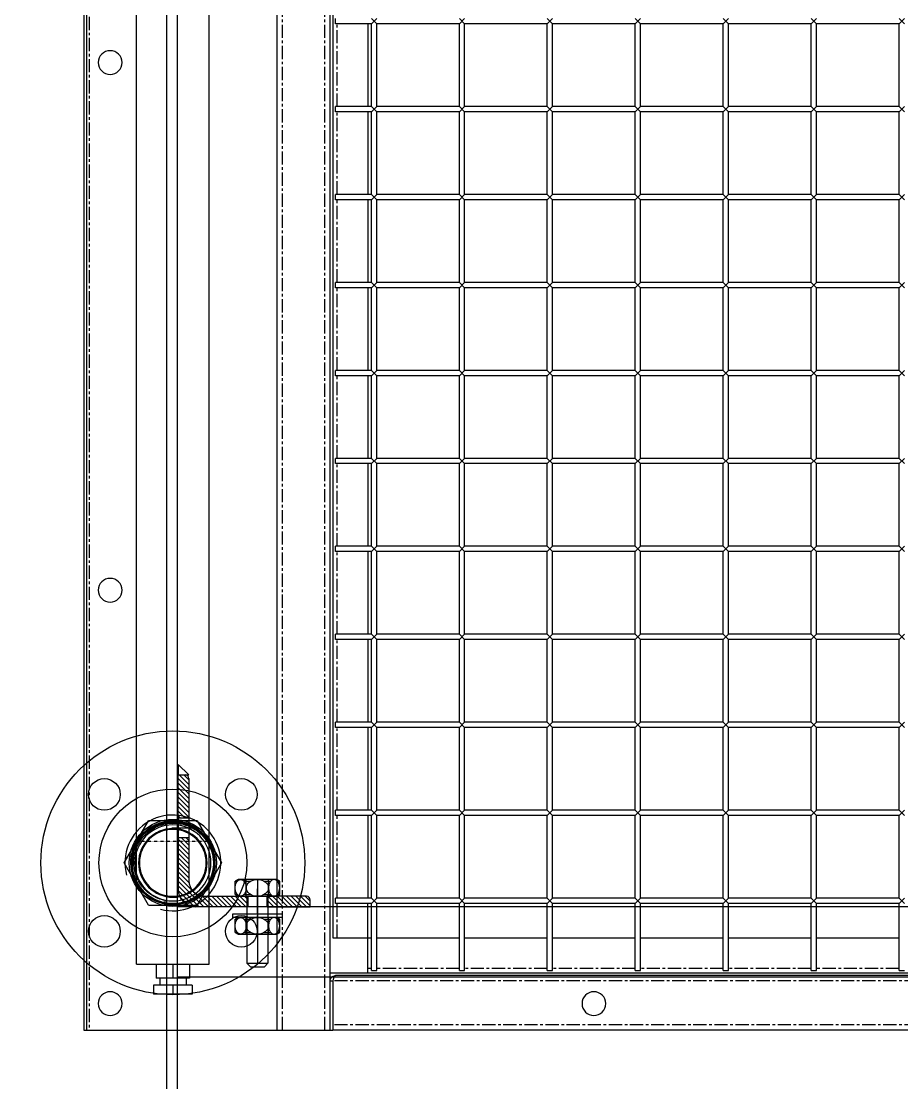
# Model space of a CAD drawing. Header units: millimetres. Extents: x -198529 to 244266, y -64 to 158464.
# Drawn here: x -170034 to -169534, y 108730 to 109334 of the extents above; entities that cross this region are included whole.
import ezdxf

# ---------------------------------------------------------------- set-up
doc = ezdxf.new("R2010")
doc.units = ezdxf.units.MM
for name, pattern in [('CENTER', [12, 7.5, -1.5, 1.5, -1.5]), ('HIDDEN', [0.2, 0.1, -0.1]), ('HIDDEN2', [4.7625, 3.175, -1.5875])]:
    doc.linetypes.add(name, pattern=pattern)
for name, color, linetype in [('0-DCC', 30, 'Continuous'), ('0-DCC-STRUC', 180, 'Continuous'), ('0-DCC-STRUC-T', 4, 'Continuous'), ('3_ALL_AXES', 7, 'Continuous'), ('ANGEL STEEL_75x75x3.0', 22, 'Continuous'), ('BOLTS', 3, 'Continuous'), ('K-CEIL-DCC-RACK', 10, 'Continuous')]:
    doc.layers.add(name, color=color, linetype=linetype)
pattern_1 = [(45, (70645.0448, 93964.8255), (-1.325825215, 1.325825215), [])]

# ---------------------------------------------------------------- blocks, each defined once
blk = doc.blocks.new('789456123456')
at = {"color": 2, "linetype": 'Continuous'}
blk.add_arc((1013.81, 184.85), 27.23, 255, 195, dxfattribs=at)
at = {"layer": '3_ALL_AXES', "color": 7, "linetype": 'Continuous'}
for centre, radius in [((1013.81, 184.85), 75), ((974.92, 223.74), 9), ((1052.7, 223.74), 9), ((1013.81, 184.85), 42), ((1013.81, 184.85), 24.75), ((974.92, 145.96), 9), ((1052.7, 145.96), 9)]:
    blk.add_circle(centre, radius, dxfattribs=at)
blk = doc.blocks.new('400')
blk.add_blockref('789456123456', (0, 0))
blk = doc.blocks.new('DCC2850x1800(右)')
at = {"color": 0, "linetype": 'Continuous'}
for p, q in [((65616, -74478.48), (65616, -72678.48)), ((65646, -74478.48), (65646, -72678.48)), ((65684.72, -74441.08), (65684.72, -72678.48)), ((65726, -74441.08), (65726, -72678.48)), ((65754.5, -72678.48), (65754.5, -74478.48)), ((65756, -72678.48), (65756, -74478.48)), ((65614.5, -72730.88), (65614.5, -74426.08)), ((65292.5, -73903.48), (65289.5, -73906.48)), ((65292.5, -73906.48), (65289.5, -73903.48)), ((65342.5, -73903.48), (65339.5, -73906.48)), ((65342.5, -73906.48), (65339.5, -73903.48)), ((65392.5, -73903.48), (65389.5, -73906.48)), ((65392.5, -73906.48), (65389.5, -73903.48)), ((65442.5, -73903.48), (65439.5, -73906.48)), ((65442.5, -73906.48), (65439.5, -73903.48)), ((65492.5, -73903.48), (65489.5, -73906.48)), ((65492.5, -73906.48), (65489.5, -73903.48)), ((65542.5, -73903.48), (65539.5, -73906.48)), ((65542.5, -73906.48), (65539.5, -73903.48)), ((65592.5, -73903.48), (65589.5, -73906.48)), ((65592.5, -73906.48), (65589.5, -73903.48)), ((65613, -73906.48), (65613, -73903.48)), ((65292.5, -73953.48), (65292.5, -73906.48)), ((65292.5, -73906.48), (65339.5, -73906.48)), ((65339.5, -73953.48), (65339.5, -73906.48)), ((65342.5, -73953.48), (65342.5, -73906.48)), ((65342.5, -73906.48), (65389.5, -73906.48)), ((65389.5, -73953.48), (65389.5, -73906.48)), ((65392.5, -73953.48), (65392.5, -73906.48)), ((65392.5, -73906.48), (65439.5, -73906.48)), ((65439.5, -73953.48), (65439.5, -73906.48)), ((65442.5, -73953.48), (65442.5, -73906.48)), ((65442.5, -73906.48), (65489.5, -73906.48)), ((65489.5, -73953.48), (65489.5, -73906.48)), ((65492.5, -73953.48), (65492.5, -73906.48)), ((65492.5, -73906.48), (65539.5, -73906.48)), ((65539.5, -73953.48), (65539.5, -73906.48)), ((65542.5, -73953.48), (65542.5, -73906.48)), ((65542.5, -73906.48), (65589.5, -73906.48)), ((65589.5, -73953.48), (65589.5, -73906.48)), ((65592.5, -73953.48), (65592.5, -73906.48)), ((65592.5, -73906.48), (65613, -73906.48)), ((65594.5, -73906.48), (65594.5, -73953.48)), ((65292.5, -73953.48), (65289.5, -73956.48)), ((65292.5, -73956.48), (65289.5, -73953.48)), ((65292.5, -73953.48), (65339.5, -73953.48)), ((65292.5, -74003.48), (65292.5, -73956.48)), ((65292.5, -73956.48), (65339.5, -73956.48)), ((65342.5, -73953.48), (65339.5, -73956.48)), ((65342.5, -73956.48), (65339.5, -73953.48)), ((65339.5, -74003.48), (65339.5, -73956.48)), ((65342.5, -73953.48), (65389.5, -73953.48)), ((65342.5, -74003.48), (65342.5, -73956.48)), ((65342.5, -73956.48), (65389.5, -73956.48)), ((65392.5, -73953.48), (65389.5, -73956.48)), ((65392.5, -73956.48), (65389.5, -73953.48)), ((65389.5, -74003.48), (65389.5, -73956.48)), ((65392.5, -73953.48), (65439.5, -73953.48)), ((65392.5, -74003.48), (65392.5, -73956.48)), ((65392.5, -73956.48), (65439.5, -73956.48)), ((65442.5, -73953.48), (65439.5, -73956.48)), ((65442.5, -73956.48), (65439.5, -73953.48)), ((65439.5, -74003.48), (65439.5, -73956.48)), ((65442.5, -73953.48), (65489.5, -73953.48)), ((65442.5, -74003.48), (65442.5, -73956.48)), ((65442.5, -73956.48), (65489.5, -73956.48)), ((65492.5, -73953.48), (65489.5, -73956.48)), ((65492.5, -73956.48), (65489.5, -73953.48)), ((65489.5, -74003.48), (65489.5, -73956.48)), ((65492.5, -73953.48), (65539.5, -73953.48)), ((65492.5, -74003.48), (65492.5, -73956.48)), ((65492.5, -73956.48), (65539.5, -73956.48)), ((65542.5, -73953.48), (65539.5, -73956.48)), ((65542.5, -73956.48), (65539.5, -73953.48)), ((65539.5, -74003.48), (65539.5, -73956.48)), ((65542.5, -73953.48), (65589.5, -73953.48)), ((65542.5, -74003.48), (65542.5, -73956.48)), ((65542.5, -73956.48), (65589.5, -73956.48)), ((65592.5, -73953.48), (65589.5, -73956.48)), ((65592.5, -73956.48), (65589.5, -73953.48)), ((65589.5, -74003.48), (65589.5, -73956.48)), ((65592.5, -73953.48), (65613, -73953.48)), ((65592.5, -74003.48), (65592.5, -73956.48)), ((65592.5, -73956.48), (65613, -73956.48)), ((65594.5, -73956.48), (65594.5, -74003.48)), ((65613, -73956.48), (65613, -73953.48)), ((65292.5, -74003.48), (65289.5, -74006.48)), ((65292.5, -74006.48), (65289.5, -74003.48)), ((65292.5, -74003.48), (65339.5, -74003.48)), ((65292.5, -74053.48), (65292.5, -74006.48)), ((65292.5, -74006.48), (65339.5, -74006.48)), ((65342.5, -74003.48), (65339.5, -74006.48)), ((65342.5, -74006.48), (65339.5, -74003.48)), ((65339.5, -74053.48), (65339.5, -74006.48)), ((65342.5, -74003.48), (65389.5, -74003.48)), ((65342.5, -74053.48), (65342.5, -74006.48)), ((65342.5, -74006.48), (65389.5, -74006.48)), ((65392.5, -74003.48), (65389.5, -74006.48)), ((65392.5, -74006.48), (65389.5, -74003.48)), ((65389.5, -74053.48), (65389.5, -74006.48)), ((65392.5, -74003.48), (65439.5, -74003.48)), ((65392.5, -74053.48), (65392.5, -74006.48)), ((65392.5, -74006.48), (65439.5, -74006.48)), ((65442.5, -74003.48), (65439.5, -74006.48)), ((65442.5, -74006.48), (65439.5, -74003.48)), ((65439.5, -74053.48), (65439.5, -74006.48)), ((65442.5, -74003.48), (65489.5, -74003.48)), ((65442.5, -74053.48), (65442.5, -74006.48)), ((65442.5, -74006.48), (65489.5, -74006.48)), ((65492.5, -74003.48), (65489.5, -74006.48)), ((65492.5, -74006.48), (65489.5, -74003.48)), ((65489.5, -74053.48), (65489.5, -74006.48)), ((65492.5, -74003.48), (65539.5, -74003.48)), ((65492.5, -74053.48), (65492.5, -74006.48)), ((65492.5, -74006.48), (65539.5, -74006.48)), ((65542.5, -74003.48), (65539.5, -74006.48)), ((65542.5, -74006.48), (65539.5, -74003.48)), ((65539.5, -74053.48), (65539.5, -74006.48)), ((65542.5, -74003.48), (65589.5, -74003.48)), ((65542.5, -74053.48), (65542.5, -74006.48)), ((65542.5, -74006.48), (65589.5, -74006.48)), ((65592.5, -74003.48), (65589.5, -74006.48)), ((65592.5, -74006.48), (65589.5, -74003.48)), ((65589.5, -74053.48), (65589.5, -74006.48)), ((65592.5, -74003.48), (65613, -74003.48)), ((65592.5, -74053.48), (65592.5, -74006.48)), ((65592.5, -74006.48), (65613, -74006.48)), ((65594.5, -74006.48), (65594.5, -74053.48)), ((65613, -74006.48), (65613, -74003.48)), ((65292.5, -74053.48), (65289.5, -74056.48)), ((65292.5, -74056.48), (65289.5, -74053.48)), ((65292.5, -74053.48), (65339.5, -74053.48)), ((65342.5, -74053.48), (65339.5, -74056.48)), ((65342.5, -74056.48), (65339.5, -74053.48)), ((65342.5, -74053.48), (65389.5, -74053.48)), ((65392.5, -74053.48), (65389.5, -74056.48)), ((65392.5, -74056.48), (65389.5, -74053.48)), ((65392.5, -74053.48), (65439.5, -74053.48)), ((65442.5, -74053.48), (65439.5, -74056.48)), ((65442.5, -74056.48), (65439.5, -74053.48)), ((65442.5, -74053.48), (65489.5, -74053.48)), ((65492.5, -74053.48), (65489.5, -74056.48)), ((65492.5, -74056.48), (65489.5, -74053.48)), ((65492.5, -74053.48), (65539.5, -74053.48)), ((65542.5, -74053.48), (65539.5, -74056.48)), ((65542.5, -74056.48), (65539.5, -74053.48)), ((65542.5, -74053.48), (65589.5, -74053.48)), ((65592.5, -74053.48), (65589.5, -74056.48)), ((65592.5, -74056.48), (65589.5, -74053.48)), ((65592.5, -74053.48), (65613, -74053.48)), ((65613, -74056.48), (65613, -74053.48)), ((65292.5, -74103.48), (65292.5, -74056.48)), ((65292.5, -74056.48), (65339.5, -74056.48)), ((65339.5, -74103.48), (65339.5, -74056.48)), ((65342.5, -74103.48), (65342.5, -74056.48)), ((65342.5, -74056.48), (65389.5, -74056.48)), ((65389.5, -74103.48), (65389.5, -74056.48)), ((65392.5, -74103.48), (65392.5, -74056.48)), ((65392.5, -74056.48), (65439.5, -74056.48)), ((65439.5, -74103.48), (65439.5, -74056.48)), ((65442.5, -74103.48), (65442.5, -74056.48)), ((65442.5, -74056.48), (65489.5, -74056.48)), ((65489.5, -74103.48), (65489.5, -74056.48)), ((65492.5, -74103.48), (65492.5, -74056.48)), ((65492.5, -74056.48), (65539.5, -74056.48)), ((65539.5, -74103.48), (65539.5, -74056.48)), ((65542.5, -74103.48), (65542.5, -74056.48)), ((65542.5, -74056.48), (65589.5, -74056.48)), ((65589.5, -74103.48), (65589.5, -74056.48)), ((65592.5, -74103.48), (65592.5, -74056.48)), ((65592.5, -74056.48), (65613, -74056.48)), ((65594.5, -74056.48), (65594.5, -74103.48)), ((65292.5, -74103.48), (65289.5, -74106.48)), ((65292.5, -74106.48), (65289.5, -74103.48)), ((65292.5, -74103.48), (65339.5, -74103.48)), ((65342.5, -74103.48), (65339.5, -74106.48)), ((65342.5, -74106.48), (65339.5, -74103.48)), ((65342.5, -74103.48), (65389.5, -74103.48)), ((65392.5, -74103.48), (65389.5, -74106.48)), ((65392.5, -74106.48), (65389.5, -74103.48)), ((65392.5, -74103.48), (65439.5, -74103.48)), ((65442.5, -74103.48), (65439.5, -74106.48)), ((65442.5, -74106.48), (65439.5, -74103.48)), ((65442.5, -74103.48), (65489.5, -74103.48)), ((65492.5, -74103.48), (65489.5, -74106.48)), ((65492.5, -74106.48), (65489.5, -74103.48)), ((65492.5, -74103.48), (65539.5, -74103.48)), ((65542.5, -74103.48), (65539.5, -74106.48)), ((65542.5, -74106.48), (65539.5, -74103.48)), ((65542.5, -74103.48), (65589.5, -74103.48)), ((65592.5, -74103.48), (65589.5, -74106.48)), ((65592.5, -74106.48), (65589.5, -74103.48)), ((65592.5, -74103.48), (65613, -74103.48)), ((65613, -74106.48), (65613, -74103.48)), ((65292.5, -74153.48), (65292.5, -74106.48)), ((65292.5, -74106.48), (65339.5, -74106.48)), ((65339.5, -74153.48), (65339.5, -74106.48)), ((65342.5, -74153.48), (65342.5, -74106.48)), ((65342.5, -74106.48), (65389.5, -74106.48)), ((65389.5, -74153.48), (65389.5, -74106.48)), ((65392.5, -74153.48), (65392.5, -74106.48)), ((65392.5, -74106.48), (65439.5, -74106.48)), ((65439.5, -74153.48), (65439.5, -74106.48)), ((65442.5, -74153.48), (65442.5, -74106.48)), ((65442.5, -74106.48), (65489.5, -74106.48)), ((65489.5, -74153.48), (65489.5, -74106.48)), ((65492.5, -74153.48), (65492.5, -74106.48)), ((65492.5, -74106.48), (65539.5, -74106.48)), ((65539.5, -74153.48), (65539.5, -74106.48)), ((65542.5, -74153.48), (65542.5, -74106.48)), ((65542.5, -74106.48), (65589.5, -74106.48)), ((65589.5, -74153.48), (65589.5, -74106.48)), ((65592.5, -74153.48), (65592.5, -74106.48)), ((65592.5, -74106.48), (65613, -74106.48)), ((65594.5, -74106.48), (65594.5, -74153.48)), ((65292.5, -74153.48), (65289.5, -74156.48)), ((65292.5, -74156.48), (65289.5, -74153.48)), ((65292.5, -74153.48), (65339.5, -74153.48)), ((65292.5, -74203.48), (65292.5, -74156.48)), ((65292.5, -74156.48), (65339.5, -74156.48)), ((65342.5, -74153.48), (65339.5, -74156.48)), ((65342.5, -74156.48), (65339.5, -74153.48)), ((65339.5, -74203.48), (65339.5, -74156.48)), ((65342.5, -74153.48), (65389.5, -74153.48)), ((65342.5, -74203.48), (65342.5, -74156.48)), ((65342.5, -74156.48), (65389.5, -74156.48)), ((65392.5, -74153.48), (65389.5, -74156.48)), ((65392.5, -74156.48), (65389.5, -74153.48)), ((65389.5, -74203.48), (65389.5, -74156.48)), ((65392.5, -74153.48), (65439.5, -74153.48)), ((65392.5, -74203.48), (65392.5, -74156.48)), ((65392.5, -74156.48), (65439.5, -74156.48)), ((65442.5, -74153.48), (65439.5, -74156.48)), ((65442.5, -74156.48), (65439.5, -74153.48)), ((65439.5, -74203.48), (65439.5, -74156.48)), ((65442.5, -74153.48), (65489.5, -74153.48)), ((65442.5, -74203.48), (65442.5, -74156.48)), ((65442.5, -74156.48), (65489.5, -74156.48)), ((65492.5, -74153.48), (65489.5, -74156.48)), ((65492.5, -74156.48), (65489.5, -74153.48)), ((65489.5, -74203.48), (65489.5, -74156.48)), ((65492.5, -74153.48), (65539.5, -74153.48)), ((65492.5, -74203.48), (65492.5, -74156.48)), ((65492.5, -74156.48), (65539.5, -74156.48)), ((65542.5, -74153.48), (65539.5, -74156.48)), ((65542.5, -74156.48), (65539.5, -74153.48)), ((65539.5, -74203.48), (65539.5, -74156.48)), ((65542.5, -74153.48), (65589.5, -74153.48)), ((65542.5, -74203.48), (65542.5, -74156.48)), ((65542.5, -74156.48), (65589.5, -74156.48)), ((65592.5, -74153.48), (65589.5, -74156.48)), ((65592.5, -74156.48), (65589.5, -74153.48)), ((65589.5, -74203.48), (65589.5, -74156.48)), ((65592.5, -74153.48), (65613, -74153.48)), ((65592.5, -74203.48), (65592.5, -74156.48)), ((65592.5, -74156.48), (65613, -74156.48)), ((65594.5, -74156.48), (65594.5, -74203.48)), ((65613, -74156.48), (65613, -74153.48)), ((65292.5, -74203.48), (65289.5, -74206.48)), ((65292.5, -74206.48), (65289.5, -74203.48)), ((65292.5, -74203.48), (65339.5, -74203.48)), ((65342.5, -74203.48), (65339.5, -74206.48)), ((65342.5, -74206.48), (65339.5, -74203.48)), ((65342.5, -74203.48), (65389.5, -74203.48)), ((65392.5, -74203.48), (65389.5, -74206.48)), ((65392.5, -74206.48), (65389.5, -74203.48)), ((65392.5, -74203.48), (65439.5, -74203.48)), ((65442.5, -74203.48), (65439.5, -74206.48)), ((65442.5, -74206.48), (65439.5, -74203.48)), ((65442.5, -74203.48), (65489.5, -74203.48)), ((65492.5, -74203.48), (65489.5, -74206.48)), ((65492.5, -74206.48), (65489.5, -74203.48)), ((65492.5, -74203.48), (65539.5, -74203.48)), ((65542.5, -74203.48), (65539.5, -74206.48)), ((65542.5, -74206.48), (65539.5, -74203.48)), ((65542.5, -74203.48), (65589.5, -74203.48)), ((65592.5, -74203.48), (65589.5, -74206.48)), ((65592.5, -74206.48), (65589.5, -74203.48)), ((65592.5, -74203.48), (65613, -74203.48)), ((65613, -74206.48), (65613, -74203.48)), ((65292.5, -74253.48), (65292.5, -74206.48)), ((65292.5, -74206.48), (65339.5, -74206.48)), ((65339.5, -74253.48), (65339.5, -74206.48)), ((65342.5, -74253.48), (65342.5, -74206.48)), ((65342.5, -74206.48), (65389.5, -74206.48)), ((65389.5, -74253.48), (65389.5, -74206.48)), ((65392.5, -74253.48), (65392.5, -74206.48)), ((65392.5, -74206.48), (65439.5, -74206.48)), ((65439.5, -74253.48), (65439.5, -74206.48)), ((65442.5, -74253.48), (65442.5, -74206.48)), ((65442.5, -74206.48), (65489.5, -74206.48)), ((65489.5, -74253.48), (65489.5, -74206.48)), ((65492.5, -74253.48), (65492.5, -74206.48)), ((65492.5, -74206.48), (65539.5, -74206.48)), ((65539.5, -74253.48), (65539.5, -74206.48)), ((65542.5, -74253.48), (65542.5, -74206.48)), ((65542.5, -74206.48), (65589.5, -74206.48)), ((65589.5, -74253.48), (65589.5, -74206.48)), ((65592.5, -74253.48), (65592.5, -74206.48)), ((65592.5, -74206.48), (65613, -74206.48)), ((65594.5, -74206.48), (65594.5, -74253.48)), ((65292.5, -74253.48), (65289.5, -74256.48)), ((65292.5, -74256.48), (65289.5, -74253.48)), ((65292.5, -74253.48), (65339.5, -74253.48)), ((65342.5, -74253.48), (65339.5, -74256.48)), ((65342.5, -74256.48), (65339.5, -74253.48)), ((65342.5, -74253.48), (65389.5, -74253.48)), ((65392.5, -74253.48), (65389.5, -74256.48)), ((65392.5, -74256.48), (65389.5, -74253.48)), ((65392.5, -74253.48), (65439.5, -74253.48)), ((65442.5, -74253.48), (65439.5, -74256.48)), ((65442.5, -74256.48), (65439.5, -74253.48)), ((65442.5, -74253.48), (65489.5, -74253.48)), ((65492.5, -74253.48), (65489.5, -74256.48)), ((65492.5, -74256.48), (65489.5, -74253.48)), ((65492.5, -74253.48), (65539.5, -74253.48)), ((65542.5, -74253.48), (65539.5, -74256.48)), ((65542.5, -74256.48), (65539.5, -74253.48)), ((65542.5, -74253.48), (65589.5, -74253.48)), ((65592.5, -74253.48), (65589.5, -74256.48)), ((65592.5, -74256.48), (65589.5, -74253.48)), ((65592.5, -74253.48), (65613, -74253.48)), ((65613, -74256.48), (65613, -74253.48)), ((65292.5, -74303.48), (65292.5, -74256.48)), ((65292.5, -74256.48), (65339.5, -74256.48)), ((65339.5, -74303.48), (65339.5, -74256.48)), ((65342.5, -74303.48), (65342.5, -74256.48)), ((65342.5, -74256.48), (65389.5, -74256.48)), ((65389.5, -74303.48), (65389.5, -74256.48)), ((65392.5, -74303.48), (65392.5, -74256.48)), ((65392.5, -74256.48), (65439.5, -74256.48)), ((65439.5, -74303.48), (65439.5, -74256.48)), ((65442.5, -74303.48), (65442.5, -74256.48)), ((65442.5, -74256.48), (65489.5, -74256.48)), ((65489.5, -74303.48), (65489.5, -74256.48)), ((65492.5, -74303.48), (65492.5, -74256.48)), ((65492.5, -74256.48), (65539.5, -74256.48)), ((65539.5, -74303.48), (65539.5, -74256.48)), ((65542.5, -74303.48), (65542.5, -74256.48)), ((65542.5, -74256.48), (65589.5, -74256.48)), ((65589.5, -74303.48), (65589.5, -74256.48)), ((65592.5, -74303.48), (65592.5, -74256.48)), ((65592.5, -74256.48), (65613, -74256.48)), ((65594.5, -74256.48), (65594.5, -74303.48)), ((65292.5, -74303.48), (65289.5, -74306.48)), ((65292.5, -74306.48), (65289.5, -74303.48)), ((65292.5, -74303.48), (65339.5, -74303.48)), ((65292.5, -74353.48), (65292.5, -74306.48)), ((65292.5, -74306.48), (65339.5, -74306.48)), ((65342.5, -74303.48), (65339.5, -74306.48)), ((65342.5, -74306.48), (65339.5, -74303.48)), ((65339.5, -74353.48), (65339.5, -74306.48)), ((65342.5, -74303.48), (65389.5, -74303.48)), ((65342.5, -74353.48), (65342.5, -74306.48)), ((65342.5, -74306.48), (65389.5, -74306.48)), ((65392.5, -74303.48), (65389.5, -74306.48)), ((65392.5, -74306.48), (65389.5, -74303.48)), ((65389.5, -74353.48), (65389.5, -74306.48)), ((65392.5, -74303.48), (65439.5, -74303.48)), ((65392.5, -74353.48), (65392.5, -74306.48)), ((65392.5, -74306.48), (65439.5, -74306.48)), ((65442.5, -74303.48), (65439.5, -74306.48)), ((65442.5, -74306.48), (65439.5, -74303.48)), ((65439.5, -74353.48), (65439.5, -74306.48)), ((65442.5, -74303.48), (65489.5, -74303.48)), ((65442.5, -74353.48), (65442.5, -74306.48)), ((65442.5, -74306.48), (65489.5, -74306.48)), ((65492.5, -74303.48), (65489.5, -74306.48)), ((65492.5, -74306.48), (65489.5, -74303.48)), ((65489.5, -74353.48), (65489.5, -74306.48)), ((65492.5, -74303.48), (65539.5, -74303.48)), ((65492.5, -74353.48), (65492.5, -74306.48)), ((65492.5, -74306.48), (65539.5, -74306.48)), ((65542.5, -74303.48), (65539.5, -74306.48)), ((65542.5, -74306.48), (65539.5, -74303.48)), ((65539.5, -74353.48), (65539.5, -74306.48)), ((65542.5, -74303.48), (65589.5, -74303.48)), ((65542.5, -74353.48), (65542.5, -74306.48)), ((65542.5, -74306.48), (65589.5, -74306.48)), ((65592.5, -74303.48), (65589.5, -74306.48)), ((65592.5, -74306.48), (65589.5, -74303.48)), ((65589.5, -74353.48), (65589.5, -74306.48)), ((65592.5, -74303.48), (65613, -74303.48)), ((65592.5, -74353.48), (65592.5, -74306.48)), ((65592.5, -74306.48), (65613, -74306.48)), ((65594.5, -74306.48), (65594.5, -74353.48)), ((65613, -74306.48), (65613, -74303.48)), ((65292.5, -74353.48), (65289.5, -74356.48)), ((65292.5, -74356.48), (65289.5, -74353.48)), ((65292.5, -74353.48), (65339.5, -74353.48)), ((65292.5, -74403.48), (65292.5, -74356.48)), ((65292.5, -74356.48), (65339.5, -74356.48)), ((65342.5, -74353.48), (65339.5, -74356.48)), ((65342.5, -74356.48), (65339.5, -74353.48)), ((65339.5, -74403.48), (65339.5, -74356.48)), ((65342.5, -74353.48), (65389.5, -74353.48)), ((65342.5, -74403.48), (65342.5, -74356.48)), ((65342.5, -74356.48), (65389.5, -74356.48)), ((65392.5, -74353.48), (65389.5, -74356.48)), ((65392.5, -74356.48), (65389.5, -74353.48)), ((65389.5, -74403.48), (65389.5, -74356.48)), ((65392.5, -74353.48), (65439.5, -74353.48)), ((65392.5, -74403.48), (65392.5, -74356.48)), ((65392.5, -74356.48), (65439.5, -74356.48)), ((65442.5, -74353.48), (65439.5, -74356.48)), ((65442.5, -74356.48), (65439.5, -74353.48)), ((65439.5, -74403.48), (65439.5, -74356.48)), ((65442.5, -74353.48), (65489.5, -74353.48)), ((65442.5, -74403.48), (65442.5, -74356.48)), ((65442.5, -74356.48), (65489.5, -74356.48)), ((65492.5, -74353.48), (65489.5, -74356.48)), ((65492.5, -74356.48), (65489.5, -74353.48)), ((65489.5, -74403.48), (65489.5, -74356.48)), ((65492.5, -74353.48), (65539.5, -74353.48)), ((65492.5, -74403.48), (65492.5, -74356.48)), ((65492.5, -74356.48), (65539.5, -74356.48)), ((65542.5, -74353.48), (65539.5, -74356.48)), ((65542.5, -74356.48), (65539.5, -74353.48)), ((65539.5, -74403.48), (65539.5, -74356.48)), ((65542.5, -74353.48), (65589.5, -74353.48)), ((65542.5, -74403.48), (65542.5, -74356.48)), ((65542.5, -74356.48), (65589.5, -74356.48)), ((65592.5, -74353.48), (65589.5, -74356.48)), ((65592.5, -74356.48), (65589.5, -74353.48)), ((65589.5, -74403.48), (65589.5, -74356.48)), ((65592.5, -74353.48), (65613, -74353.48)), ((65592.5, -74403.48), (65592.5, -74356.48)), ((65592.5, -74356.48), (65613, -74356.48)), ((65594.5, -74356.48), (65594.5, -74403.48)), ((65613, -74356.48), (65613, -74353.48)), ((65691.5, -74359.47), (65677.65, -74383.47)), ((65691.5, -74359.47), (65719.22, -74359.47)), ((65705.36, -74359.68), (65705.34, -74359.68)), ((65705.36, -74359.75), (65705.34, -74359.75)), ((65705.36, -74359.82), (65705.34, -74359.82)), ((65705.36, -74359.89), (65705.34, -74359.89)), ((65705.36, -74359.96), (65705.34, -74359.96)), ((65705.36, -74360.03), (65705.34, -74360.03)), ((65705.35, -74359.62), (65705.36, -74359.62)), ((65705.35, -74359.69), (65705.36, -74359.69)), ((65705.35, -74359.76), (65705.36, -74359.76)), ((65705.35, -74359.83), (65705.36, -74359.83)), ((65705.34, -74359.9), (65705.36, -74359.9)), ((65705.34, -74359.98), (65705.36, -74359.98)), ((65705.34, -74360.05), (65705.36, -74360.05)), ((65705.36, -74359.62), (65705.37, -74359.62)), ((65705.38, -74359.68), (65705.36, -74359.68)), ((65705.36, -74359.69), (65705.37, -74359.69)), ((65705.38, -74359.75), (65705.36, -74359.75)), ((65705.36, -74359.76), (65705.37, -74359.76)), ((65705.38, -74359.82), (65705.36, -74359.82)), ((65705.36, -74359.83), (65705.37, -74359.83)), ((65705.38, -74359.89), (65705.36, -74359.89)), ((65705.36, -74359.9), (65705.37, -74359.9)), ((65705.38, -74359.96), (65705.36, -74359.96)), ((65705.36, -74359.98), (65705.37, -74359.98)), ((65705.38, -74360.03), (65705.36, -74360.03)), ((65705.36, -74360.05), (65705.37, -74360.05)), ((65733.07, -74383.47), (65719.22, -74359.47)), ((65682.23, -74378.2), (65682.25, -74378.14)), ((65728.51, -74378.13), (65728.53, -74378.18)), ((65677.65, -74383.47), (65691.5, -74407.47)), ((65719.22, -74407.47), (65733.07, -74383.47)), ((65729.19, -74383.45), (65729.19, -74383.47)), ((65729.26, -74383.47), (65729.2, -74383.47)), ((65727.5, -74392.08), (65727.49, -74392.1)), ((65728.53, -74388.71), (65728.52, -74388.76)), ((65686.5, -74397.02), (65686.46, -74396.98)), ((65292.5, -74403.48), (65289.5, -74406.48)), ((65292.5, -74406.48), (65289.5, -74403.48)), ((65292.5, -74403.48), (65339.5, -74403.48)), ((65342.5, -74403.48), (65339.5, -74406.48)), ((65342.5, -74406.48), (65339.5, -74403.48)), ((65342.5, -74403.48), (65389.5, -74403.48)), ((65392.5, -74403.48), (65389.5, -74406.48)), ((65392.5, -74406.48), (65389.5, -74403.48)), ((65392.5, -74403.48), (65439.5, -74403.48)), ((65442.5, -74403.48), (65439.5, -74406.48)), ((65442.5, -74406.48), (65439.5, -74403.48)), ((65442.5, -74403.48), (65489.5, -74403.48)), ((65492.5, -74403.48), (65489.5, -74406.48)), ((65492.5, -74406.48), (65489.5, -74403.48)), ((65492.5, -74403.48), (65539.5, -74403.48)), ((65542.5, -74403.48), (65539.5, -74406.48)), ((65542.5, -74406.48), (65539.5, -74403.48)), ((65542.5, -74403.48), (65589.5, -74403.48)), ((65592.5, -74403.48), (65589.5, -74406.48)), ((65592.5, -74406.48), (65589.5, -74403.48)), ((65592.5, -74403.48), (65613, -74403.48)), ((65613, -74406.48), (65613, -74403.48)), ((65709.76, -74404.84), (65710.03, -74406.16)), ((65292.5, -74444.58), (65292.5, -74406.48)), ((65292.5, -74406.48), (65339.5, -74406.48)), ((65339.5, -74444.58), (65339.5, -74406.48)), ((65342.5, -74444.58), (65342.5, -74406.48)), ((65342.5, -74406.48), (65389.5, -74406.48)), ((65389.5, -74444.58), (65389.5, -74406.48)), ((65392.5, -74444.58), (65392.5, -74406.48)), ((65392.5, -74406.48), (65439.5, -74406.48)), ((65439.5, -74444.58), (65439.5, -74406.48)), ((65442.5, -74444.58), (65442.5, -74406.48)), ((65442.5, -74406.48), (65489.5, -74406.48)), ((65489.5, -74444.58), (65489.5, -74406.48)), ((65492.5, -74444.58), (65492.5, -74406.48)), ((65492.5, -74406.48), (65539.5, -74406.48)), ((65539.5, -74444.58), (65539.5, -74406.48)), ((65542.5, -74444.58), (65542.5, -74406.48)), ((65542.5, -74406.48), (65589.5, -74406.48)), ((65589.5, -74444.58), (65589.5, -74406.48)), ((65592.5, -74444.58), (65592.5, -74406.48)), ((65592.5, -74406.48), (65613, -74406.48)), ((65594.5, -74446.08), (65594.5, -74406.48)), ((65719.22, -74407.47), (65691.5, -74407.47)), ((65701.85, -74406.8), (65701.82, -74406.8)), ((65705.34, -74406.86), (65705.36, -74406.86)), ((65705.34, -74406.94), (65705.36, -74406.94)), ((65705.34, -74407.01), (65705.36, -74407.01)), ((65705.34, -74407.08), (65705.36, -74407.08)), ((65705.34, -74407.15), (65705.36, -74407.15)), ((65705.34, -74407.22), (65705.36, -74407.22)), ((65705.34, -74407.29), (65705.36, -74407.29)), ((65705.36, -74406.85), (65705.34, -74406.85)), ((65705.36, -74406.92), (65705.34, -74406.92)), ((65705.36, -74406.99), (65705.34, -74406.99)), ((65705.36, -74407.06), (65705.34, -74407.06)), ((65705.36, -74407.14), (65705.35, -74407.14)), ((65705.36, -74407.21), (65705.35, -74407.21)), ((65705.36, -74407.28), (65705.35, -74407.28)), ((65705.36, -74407.35), (65705.35, -74407.35)), ((65705.37, -74406.85), (65705.36, -74406.85)), ((65705.36, -74406.86), (65705.38, -74406.86)), ((65705.37, -74406.92), (65705.36, -74406.92)), ((65705.36, -74406.94), (65705.38, -74406.94)), ((65705.37, -74406.99), (65705.36, -74406.99)), ((65705.36, -74407.01), (65705.38, -74407.01)), ((65705.37, -74407.06), (65705.36, -74407.06)), ((65705.36, -74407.08), (65705.38, -74407.08)), ((65705.37, -74407.14), (65705.36, -74407.14)), ((65705.36, -74407.15), (65705.38, -74407.15)), ((65705.37, -74407.21), (65705.36, -74407.21)), ((65705.36, -74407.22), (65705.38, -74407.22)), ((65705.37, -74407.28), (65705.36, -74407.28)), ((65705.36, -74407.29), (65705.38, -74407.29)), ((65705.37, -74407.35), (65705.36, -74407.35)), ((65339.5, -74426.08), (65292.5, -74426.08)), ((65389.5, -74426.08), (65342.5, -74426.08)), ((65439.5, -74426.08), (65392.5, -74426.08)), ((65489.5, -74426.08), (65442.5, -74426.08)), ((65539.5, -74426.08), (65492.5, -74426.08)), ((65589.5, -74426.08), (65542.5, -74426.08)), ((65614.5, -74426.08), (65592.5, -74426.08)), ((65726, -74441.08), (65684.72, -74441.08)), ((65695.86, -74441.08), (65695.86, -74449.08)), ((65705.36, -74441.08), (65705.36, -74449.08)), ((65714.86, -74441.08), (65714.86, -74449.08)), ((62966, -74446.08), (65616, -74446.08)), ((62966, -74447.58), (65613, -74447.58)), ((65292.5, -74444.58), (65289.5, -74444.58)), ((65342.5, -74444.58), (65339.5, -74444.58)), ((65392.5, -74444.58), (65389.5, -74444.58)), ((65442.5, -74444.58), (65439.5, -74444.58)), ((65492.5, -74444.58), (65489.5, -74444.58)), ((65542.5, -74444.58), (65539.5, -74444.58)), ((65592.5, -74444.58), (65589.5, -74444.58)), ((65614.23, -74449.73), (65614.5, -74450.58)), ((65614.5, -74450.58), (65614.5, -74478.48)), ((65616, -74450.58), (65614.5, -74450.58)), ((65694.36, -74453.08), (65694.36, -74458.08)), ((65694.36, -74453.08), (65716.36, -74453.08)), ((65695.86, -74449.08), (65714.86, -74449.08)), ((65697.86, -74449.08), (65697.86, -74453.08)), ((65705.36, -74453.08), (65705.36, -74458.08)), ((65712.86, -74449.08), (65712.86, -74453.08)), ((65716.36, -74453.08), (65716.36, -74458.08)), ((65694.36, -74458.08), (65716.36, -74458.08)), ((62966, -74478.48), (65614.5, -74478.48)), ((65616, -74478.48), (65614.5, -74478.48)), ((65754.5, -74478.48), (65616, -74478.48)), ((65756, -74478.48), (65754.5, -74478.48))]:
    blk.add_line(p, q, dxfattribs=at)
at = {"color": 0, "linetype": 'CENTER'}
for p, q in [((65619, -74478.48), (65619, -72678.48)), ((65643, -74478.48), (65643, -72678.48)), ((65753, -72678.48), (65753, -74478.48)), ((65612, -73953.48), (65612, -73906.48)), ((65612, -74003.48), (65612, -73956.48)), ((65612, -74053.48), (65612, -74006.48)), ((65612, -74103.48), (65612, -74056.48)), ((65612, -74153.48), (65612, -74106.48)), ((65612, -74203.48), (65612, -74156.48)), ((65612, -74253.48), (65612, -74206.48)), ((65612, -74303.48), (65612, -74256.48)), ((65612, -74353.48), (65612, -74306.48)), ((65612, -74403.48), (65612, -74356.48)), ((65714.21, -74361.84), (65714.23, -74361.8)), ((65685.76, -74396.63), (65685.72, -74396.65)), ((65612, -74426.08), (65612, -74406.48)), ((65292.5, -74443.58), (65339.5, -74443.58)), ((65342.5, -74443.58), (65389.5, -74443.58)), ((65392.5, -74443.58), (65439.5, -74443.58)), ((65442.5, -74443.58), (65489.5, -74443.58)), ((65492.5, -74443.58), (65539.5, -74443.58)), ((65542.5, -74443.58), (65589.5, -74443.58)), ((65592.5, -74443.58), (65594.5, -74443.58)), ((62966, -74450.58), (65614.5, -74450.58)), ((62966, -74475.48), (65614.5, -74475.48))]:
    blk.add_line(p, q, dxfattribs=at)
at = {"color": 0, "linetype": 'HIDDEN'}
for p, q in [((65684.72, -74395.72), (65684.72, -74371.22)), ((65725.99, -74371.08), (65684.73, -74371.08)), ((65726, -74395.72), (65726, -74371.22))]:
    blk.add_line(p, q, dxfattribs=at)
at = {"color": 0, "linetype": 'Continuous'}
for centre, radius in [((65741, -73928.48), 6.75), ((65741, -74228.48), 6.75), ((65705.36, -74383.47), 21.62), ((65705.36, -74383.47), 19.5), ((65705.36, -74383.47), 19), ((65466, -74463.48), 6.75), ((65741, -74463.48), 6.75)]:
    blk.add_circle(centre, radius, dxfattribs=at)
for centre, radius, start, end in [((65705.36, -74383.47), 23.9, 0, 270.03756), ((65705.36, -74383.48), 23.58, 115.69662, 211.37785), ((65705.35, -74383.47), 23.71, 90.0113, 167.00152), ((65705.35, -74383.46), 23.2, 57.34784, 89.97273), ((65705.35, -74383.46), 23.84, 0.01893, 89.94447), ((65705.35, -74383.46), 23.77, 12.94768, 89.94262), ((65705.35, -74383.47), 23.42, 86.37602, 89.93829), ((65705.35, -74383.49), 23.44, 82.24167, 86.37743), ((65705.35, -74383.46), 23.41, 78.14118, 82.23872), ((65705.35, -74383.46), 23.41, 74.23375, 78.14053), ((65705.34, -74383.5), 23.45, 70.09978, 74.23216), ((65705.36, -74383.44), 23.39, 67.72322, 70.09993), ((65705.34, -74383.47), 23.36, 65.48337, 67.72128), ((65705.37, -74383.42), 23.37, 66.33489, 67.72279), ((65705.39, -74383.48), 23.75, 167.15169, 175.55647), ((65705.33, -74383.46), 23.79, 4.43164, 12.81193), ((65705.39, -74383.48), 23.75, 175.80205, 184.11795), ((65705.38, -74383.48), 23.74, 175.56246, 175.79653), ((65705.38, -74383.48), 23.74, 184.1234, 184.37387), ((65705.39, -74383.47), 23.76, 184.37979, 192.73204), ((65705.37, -74383.46), 23.89, 270.01296, 359.9788), ((65705.37, -74383.46), 23.82, 270.01298, 359.98143), ((65705.37, -74383.46), 23.84, 270.01556, 359.97875), ((65705.33, -74383.45), 23.79, 347.23553, 355.55592), ((65705.34, -74383.46), 23.78, 4.16187, 4.42571), ((65705.34, -74383.45), 23.78, 355.56169, 355.83334), ((65705.33, -74383.46), 23.79, 355.83881, 4.15635), ((65705.38, -74383.47), 23.74, 192.73724, 192.92735), ((65705.39, -74383.47), 23.76, 192.93372, 201.37903), ((65705.42, -74383.45), 23.79, 201.40227, 213.84275), ((65705.37, -74383.46), 23.75, 270.0103, 338.66298), ((65705.33, -74383.45), 23.79, 338.72133, 347.08889), ((65705.37, -74383.47), 23.52, 207.84208, 269.93845), ((65705.37, -74383.47), 23.46, 207.84878, 269.93562), ((65705.37, -74383.47), 23.45, 207.85048, 269.93839), ((65705.37, -74383.47), 23.39, 207.8542, 269.93544), ((65705.37, -74383.47), 23.38, 207.85647, 269.93822), ((65705.37, -74383.47), 23.32, 207.86149, 269.9747), ((65705.37, -74383.47), 23.31, 207.86324, 269.97469), ((65705.37, -74383.47), 23.25, 207.86842, 269.97462), ((65705.39, -74383.46), 23.25, 207.87109, 215.52867), ((65705.36, -74383.47), 23.17, 207.89578, 281.62584), ((65705.38, -74383.47), 23.6, 211.37274, 213.8468), ((65705.33, -74383.5), 23.61, 212.28516, 213.84771), ((65705.37, -74383.47), 23.88, 213.88012, 269.94047), ((65705.37, -74383.47), 23.82, 213.87324, 269.93776), ((65705.37, -74383.47), 23.81, 213.8719, 269.94039), ((65705.37, -74383.47), 23.75, 213.86353, 269.9376), ((65705.37, -74383.47), 23.74, 213.86269, 269.94025), ((65705.37, -74383.47), 23.68, 213.8499, 269.9357), ((65705.34, -74383.49), 23.62, 213.84797, 215.82558), ((65705.37, -74383.47), 23.61, 213.85007, 269.93799), ((65705.38, -74383.47), 23.61, 213.84668, 216.94706), ((65705.37, -74383.47), 23.66, 215.82388, 262.9771), ((65705.38, -74383.46), 23.25, 215.68204, 223.0866), ((65705.35, -74383.49), 23.57, 216.94767, 219.70469), ((65705.39, -74383.46), 23.61, 219.70706, 225.39259), ((65705.38, -74383.46), 23.25, 223.0896, 223.62367), ((65705.38, -74383.46), 23.25, 223.62753, 230.9073), ((65705.35, -74383.49), 23.57, 225.394, 228.08538), ((65705.39, -74383.45), 23.62, 228.08805, 233.86839), ((65705.38, -74383.46), 23.25, 230.91081, 238.79305), ((65705.36, -74383.49), 23.57, 233.86968, 236.38272), ((65705.38, -74383.45), 23.62, 236.38573, 242.47573), ((65705.38, -74383.46), 23.25, 238.79736, 239.13571), ((65705.37, -74383.47), 23.24, 239.13543, 269.97277), ((65705.36, -74383.49), 23.57, 242.47727, 244.7234), ((65705.38, -74383.44), 23.63, 244.72738, 251.39895), ((65705.34, -74383.38), 23.4, 281.62887, 295.58007), ((65705.37, -74383.49), 23.57, 251.40088, 253.05726), ((65705.38, -74383.45), 23.62, 253.06235, 261.3296), ((65705.37, -74383.43), 23.64, 261.41882, 269.9291), ((65705.37, -74383.44), 23.7, 262.97982, 269.93344), ((65705.37, -74383.41), 23.24, 269.98646, 281.58088), ((65705.37, -74383.41), 23.3, 269.98681, 281.58357), ((65705.37, -74383.41), 23.31, 269.98654, 281.58468), ((65705.37, -74383.41), 23.37, 269.98694, 281.58723), ((65705.37, -74383.41), 23.39, 269.98672, 281.58676), ((65705.38, -74383.5), 23.14, 281.59809, 283.72658), ((65613, -74450.58), 3, 0, 90)]:
    blk.add_arc(centre, radius, start, end, dxfattribs=at)
for points, knots in [([(65685.55, -74396.78), (65684.35, -74395), (65682.44, -74391.1), (65681.23, -74384.71), (65681.78, -74378.23), (65684.04, -74372.12), (65687.84, -74366.84), (65692.92, -74362.77), (65698.89, -74360.2), (65703.2, -74359.62), (65705.35, -74359.62)], [0, 0, 0, 0, 0.125, 0.25, 0.375, 0.5, 0.625, 0.75, 0.874999, 1, 1, 1, 1]), ([(65685.37, -74396.11), (65683.56, -74393.26), (65681.16, -74386.66), (65682.06, -74376.25), (65687.22, -74367.15), (65692.93, -74363.08), (65696.03, -74361.75)], [0, 0, 0, 0, 0.250009, 0.500007, 0.750006, 1, 1, 1, 1]), ([(65705.34, -74359.68), (65703.21, -74359.68), (65698.91, -74360.26), (65692.95, -74362.82), (65687.88, -74366.88), (65684.09, -74372.15), (65681.84, -74378.24), (65681.29, -74384.71), (65682.49, -74391.08), (65684.4, -74394.97), (65685.59, -74396.75)], [0, 0, 0, 0, 0.125001, 0.250001, 0.374999, 0.499999, 0.624999, 0.749999, 0.875, 1, 1, 1, 1]), ([(65685.6, -74396.74), (65684.41, -74394.97), (65682.5, -74391.08), (65681.31, -74384.7), (65681.85, -74378.24), (65684.1, -74372.16), (65687.9, -74366.89), (65692.96, -74362.83), (65698.91, -74360.27), (65703.21, -74359.69), (65705.35, -74359.69)], [0, 0, 0, 0, 0.125, 0.25, 0.375, 0.5, 0.625, 0.75, 0.874999, 1, 1, 1, 1]), ([(65705.34, -74359.75), (65703.21, -74359.75), (65698.93, -74360.33), (65692.99, -74362.88), (65687.94, -74366.93), (65684.15, -74372.18), (65681.91, -74378.25), (65681.36, -74384.7), (65682.56, -74391.06), (65684.46, -74394.94), (65685.65, -74396.71)], [0, 0, 0, 0, 0.125, 0.25, 0.375, 0.5, 0.625, 0.75, 0.875, 1, 1, 1, 1]), ([(65705.34, -74359.82), (65703.22, -74359.82), (65698.95, -74360.4), (65693.03, -74362.94), (65687.99, -74366.98), (65684.22, -74372.21), (65681.98, -74378.26), (65681.44, -74384.69), (65682.62, -74391.03), (65684.52, -74394.9), (65685.71, -74396.66)], [0, 0, 0, 0, 0.125, 0.249999, 0.374998, 0.499998, 0.624998, 0.749999, 0.875, 1, 1, 1, 1]), ([(65705.34, -74359.89), (65703.23, -74359.89), (65698.97, -74360.47), (65693.06, -74363.01), (65688.04, -74367.03), (65684.28, -74372.25), (65682.05, -74378.28), (65681.51, -74384.69), (65682.69, -74391.01), (65684.59, -74394.86), (65685.77, -74396.62)], [0, 0, 0, 0, 0.125003, 0.250005, 0.375003, 0.500003, 0.625002, 0.75, 0.874999, 1, 1, 1, 1]), ([(65684.57, -74394.46), (65682.71, -74390.94), (65680.79, -74382.77), (65684.32, -74370.81), (65693.25, -74362.09), (65701.36, -74359.98), (65705.34, -74359.98)], [0, 0, 0, 0, 0.250002, 0.500002, 0.750001, 1, 1, 1, 1]), ([(65705.34, -74360.03), (65701.37, -74360.03), (65693.27, -74362.15), (65684.37, -74370.84), (65680.85, -74382.78), (65682.77, -74390.92), (65684.62, -74394.43)], [0, 0, 0, 0, 0.249999, 0.499997, 0.749998, 1, 1, 1, 1]), ([(65684.64, -74394.43), (65682.78, -74390.92), (65680.87, -74382.78), (65684.39, -74370.85), (65693.28, -74362.16), (65701.37, -74360.05), (65705.34, -74360.05)], [0, 0, 0, 0, 0.250001, 0.500002, 0.750001, 1, 1, 1, 1]), ([(65705.34, -74359.96), (65702.29, -74359.96), (65696.1, -74361.19), (65688.29, -74366.42), (65683.06, -74374.25), (65681.23, -74383.48), (65683.06, -74392.71), (65688.29, -74400.54), (65696.1, -74405.77), (65702.29, -74407), (65705.34, -74407.01)], [0, 0, 0, 0, 0.125, 0.249999, 0.374999, 0.499998, 0.624997, 0.749998, 0.874999, 1, 1, 1, 1]), ([(65705.36, -74360.1), (65701.4, -74360.1), (65693.32, -74362.21), (65684.44, -74370.87), (65680.93, -74382.78), (65682.84, -74390.9), (65684.69, -74394.4)], [0, 0, 0, 0, 0.249998, 0.499998, 0.749999, 1, 1, 1, 1]), ([(65684.7, -74394.4), (65682.85, -74390.89), (65680.94, -74382.78), (65684.45, -74370.88), (65693.33, -74362.22), (65701.4, -74360.12), (65705.36, -74360.12)], [0, 0, 0, 0, 0.250002, 0.500003, 0.750002, 1, 1, 1, 1]), ([(65705.36, -74360.18), (65701.41, -74360.17), (65693.36, -74362.27), (65684.5, -74370.91), (65681, -74382.78), (65682.91, -74390.88), (65684.75, -74394.37)], [0, 0, 0, 0, 0.249997, 0.499997, 0.749998, 1, 1, 1, 1]), ([(65684.77, -74394.37), (65682.92, -74390.87), (65681.02, -74382.78), (65684.52, -74370.92), (65693.36, -74362.28), (65701.41, -74360.19), (65705.36, -74360.19)], [0, 0, 0, 0, 0.250002, 0.500002, 0.75, 1, 1, 1, 1]), ([(65705.36, -74360.25), (65701.42, -74360.25), (65693.39, -74362.34), (65684.57, -74370.95), (65681.07, -74382.78), (65682.98, -74390.86), (65684.82, -74394.34)], [0, 0, 0, 0, 0.249999, 0.499998, 0.749998, 1, 1, 1, 1]), ([(65684.83, -74394.33), (65682.99, -74390.85), (65681.09, -74382.79), (65684.58, -74370.96), (65693.4, -74362.35), (65701.42, -74360.26), (65705.36, -74360.26)], [0, 0, 0, 0, 0.250001, 0.500002, 0.750001, 1, 1, 1, 1]), ([(65705.36, -74360.85), (65701.48, -74360.81), (65693.54, -74362.8), (65684.8, -74371.25), (65681.3, -74382.89), (65683.1, -74390.85), (65684.88, -74394.31)], [0, 0, 0, 0, 0.249951, 0.499935, 0.749949, 1, 1, 1, 1]), ([(65710.05, -74406.25), (65712.82, -74405.68), (65718.22, -74403.49), (65724.55, -74397.54), (65728.33, -74389.71), (65729.04, -74381.04), (65726.59, -74372.7), (65721.31, -74365.79), (65713.92, -74361.24), (65708.19, -74360.18), (65705.36, -74360.18)], [0, 0, 0, 0, 0.124998, 0.249997, 0.374996, 0.499997, 0.624998, 0.749999, 0.874999, 1, 1, 1, 1]), ([(65705.36, -74360.19), (65708.19, -74360.19), (65713.91, -74361.25), (65721.3, -74365.8), (65726.58, -74372.71), (65729.02, -74381.05), (65728.31, -74389.71), (65724.53, -74397.53), (65718.21, -74403.48), (65712.82, -74405.66), (65710.04, -74406.23)], [0, 0, 0, 0, 0.125, 0.250001, 0.375002, 0.500002, 0.625002, 0.750002, 0.875002, 1, 1, 1, 1]), ([(65710.03, -74406.18), (65712.8, -74405.61), (65718.17, -74403.43), (65724.49, -74397.5), (65728.26, -74389.69), (65728.97, -74381.05), (65726.53, -74372.73), (65721.26, -74365.85), (65713.89, -74361.31), (65708.19, -74360.25), (65705.36, -74360.25)], [0, 0, 0, 0, 0.124997, 0.249997, 0.374997, 0.499997, 0.624997, 0.749998, 0.874999, 1, 1, 1, 1]), ([(65709.76, -74404.84), (65712.41, -74404.33), (65716.3, -74402.78), (65720.61, -74399.45), (65724.24, -74395.39), (65727.27, -74389.14), (65727.94, -74380.87), (65725.59, -74372.91), (65720.56, -74366.31), (65713.52, -74361.94), (65708.07, -74360.89), (65705.36, -74360.85)], [0, 0, 0, 0, 0.124911, 0.18764, 0.250369, 0.375294, 0.500223, 0.625158, 0.750099, 0.875046, 1, 1, 1, 1]), ([(65714.33, -74361.53), (65716.83, -74362.55), (65721.52, -74365.49), (65726.63, -74371.99), (65729.25, -74379.84), (65729.07, -74388.11), (65726.11, -74395.83), (65720.71, -74402.1), (65713.53, -74406.19), (65708.08, -74407.14), (65705.37, -74407.14)], [0, 0, 0, 0, 0.125001, 0.250002, 0.375002, 0.500003, 0.625001, 0.750001, 0.875001, 1, 1, 1, 1]), ([(65714.3, -74361.6), (65716.8, -74362.62), (65721.47, -74365.55), (65726.56, -74372.03), (65729.18, -74379.85), (65729, -74388.09), (65726.05, -74395.79), (65720.67, -74402.05), (65713.51, -74406.12), (65708.07, -74407.06), (65705.37, -74407.06)], [0, 0, 0, 0, 0.125, 0.250001, 0.375001, 0.500001, 0.625001, 0.750001, 0.875001, 1, 1, 1, 1]), ([(65714.28, -74361.66), (65716.76, -74362.68), (65721.42, -74365.6), (65726.5, -74372.06), (65729.1, -74379.86), (65728.92, -74388.08), (65725.98, -74395.76), (65720.62, -74401.99), (65713.48, -74406.05), (65708.06, -74406.99), (65705.37, -74406.99)], [0, 0, 0, 0, 0.125001, 0.250001, 0.375001, 0.500002, 0.625002, 0.750002, 0.875001, 1, 1, 1, 1]), ([(65714.25, -74361.73), (65716.73, -74362.74), (65721.38, -74365.66), (65726.43, -74372.1), (65729.03, -74379.87), (65728.85, -74388.07), (65725.92, -74395.72), (65720.58, -74401.94), (65713.46, -74405.98), (65708.05, -74406.92), (65705.37, -74406.92)], [0, 0, 0, 0, 0.125001, 0.250002, 0.375002, 0.500002, 0.625001, 0.750001, 0.875, 1, 1, 1, 1]), ([(65705.38, -74407.22), (65708.47, -74407.22), (65714.71, -74405.98), (65722.61, -74400.7), (65727.9, -74392.78), (65729.75, -74383.45), (65727.9, -74374.12), (65722.61, -74366.21), (65714.71, -74360.92), (65708.47, -74359.68), (65705.38, -74359.68)], [0, 0, 0, 0, 0.124999, 0.249998, 0.374997, 0.499997, 0.624997, 0.749998, 0.874999, 1, 1, 1, 1]), ([(65705.38, -74407.15), (65708.46, -74407.15), (65714.69, -74405.91), (65722.56, -74400.64), (65727.83, -74392.76), (65729.68, -74383.45), (65727.83, -74374.15), (65722.56, -74366.26), (65714.69, -74360.99), (65708.46, -74359.75), (65705.38, -74359.75)], [0, 0, 0, 0, 0.125, 0.249999, 0.374999, 0.499998, 0.624997, 0.749998, 0.874999, 1, 1, 1, 1]), ([(65705.38, -74407.08), (65708.07, -74407.08), (65713.51, -74406.14), (65720.68, -74402.06), (65726.06, -74395.8), (65729.01, -74388.1), (65729.19, -74379.85), (65726.57, -74372.02), (65721.48, -74365.54), (65716.81, -74362.6), (65714.31, -74361.58)], [0, 0, 0, 0, 0.125, 0.249999, 0.374999, 0.499998, 0.624999, 0.749999, 0.875, 1, 1, 1, 1]), ([(65705.38, -74407.01), (65708.06, -74407.01), (65713.49, -74406.07), (65720.63, -74402), (65726, -74395.76), (65728.94, -74388.08), (65729.12, -74379.86), (65726.51, -74372.06), (65721.43, -74365.59), (65716.77, -74362.67), (65714.28, -74361.65)], [0, 0, 0, 0, 0.124999, 0.249999, 0.374999, 0.499998, 0.624999, 0.749998, 0.874999, 1, 1, 1, 1]), ([(65705.38, -74406.94), (65708.06, -74406.94), (65713.46, -74406), (65720.59, -74401.95), (65725.93, -74395.73), (65728.87, -74388.07), (65729.05, -74379.87), (65726.45, -74372.09), (65721.39, -74365.65), (65716.74, -74362.73), (65714.26, -74361.72)], [0, 0, 0, 0, 0.124998, 0.249998, 0.374998, 0.499998, 0.624999, 0.749999, 0.875, 1, 1, 1, 1]), ([(65705.38, -74406.86), (65708.05, -74406.86), (65713.44, -74405.93), (65720.54, -74401.89), (65725.87, -74395.69), (65728.79, -74388.06), (65728.97, -74379.88), (65726.38, -74372.13), (65721.34, -74365.7), (65716.7, -74362.79), (65714.23, -74361.78)], [0, 0, 0, 0, 0.124999, 0.249999, 0.374999, 0.499998, 0.624999, 0.749999, 0.874999, 1, 1, 1, 1]), ([(65710.06, -74406.32), (65712.48, -74405.82), (65717.2, -74404.04), (65723.05, -74399.29), (65727.12, -74392.95), (65729, -74385.65), (65728.5, -74378.14), (65725.67, -74371.15), (65720.79, -74365.41), (65716.49, -74362.78), (65714.2, -74361.85)], [0, 0, 0, 0, 0.124998, 0.249999, 0.375, 0.499998, 0.624999, 0.749998, 0.874999, 1, 1, 1, 1]), ([(65714.75, -74362.02), (65716.81, -74362.92), (65720.71, -74365.35), (65725.24, -74370.5), (65728.12, -74376.74), (65729.09, -74383.53), (65728.08, -74390.32), (65725.16, -74396.54), (65720.59, -74401.66), (65716.68, -74404.06), (65714.6, -74404.95)], [0, 0, 0, 0, 0.125005, 0.250005, 0.375004, 0.500004, 0.625003, 0.750001, 0.875001, 1, 1, 1, 1]), ([(65715.04, -74362.22), (65717.03, -74363.14), (65720.79, -74365.54), (65725.18, -74370.57), (65728, -74376.62), (65729, -74383.22), (65728.13, -74389.84), (65725.43, -74395.95), (65721.14, -74401.06), (65717.43, -74403.54), (65715.45, -74404.49)], [0, 0, 0, 0, 0.125, 0.250001, 0.375001, 0.500002, 0.625002, 0.75, 0.875001, 1, 1, 1, 1]), ([(65717.87, -74363.93), (65719.76, -74365.14), (65723.2, -74368.13), (65726.85, -74373.91), (65728.69, -74380.49), (65728.56, -74387.31), (65726.47, -74393.82), (65722.6, -74399.45), (65717.28, -74403.73), (65713.05, -74405.44), (65710.87, -74405.97)], [0, 0, 0, 0, 0.125, 0.250002, 0.375, 0.499998, 0.624996, 0.749995, 0.874993, 1, 1, 1, 1]), ([(65613, -74447.58), (65613.21, -74447.58), (65613.67, -74448.17), (65613.86, -74448.7), (65614, -74449.08)], [0, 0, 0, 0, 0.347127, 1, 1, 1, 1]), ([(65614, -74449.08), (65614.04, -74449.18), (65614.12, -74449.4), (65614.19, -74449.62), (65614.23, -74449.73)], [0, 0, 0, 0, 0.488633, 1, 1, 1, 1])]:
    blk.add_open_spline(points, degree=3, knots=knots, dxfattribs=at)
for points in [[(65695.13, -74362.23), (65698.28, -74360.72), (65701.85, -74359.91), (65705.34, -74359.9)], [(65696.03, -74361.75), (65698.95, -74360.5), (65702.18, -74359.83), (65705.35, -74359.83)], [(65714.2, -74361.85), (65711.42, -74360.71), (65708.36, -74360.11), (65705.36, -74360.1)], [(65705.36, -74360.12), (65708.36, -74360.12), (65711.42, -74360.72), (65714.2, -74361.86)], [(65705.37, -74359.76), (65708.42, -74359.77), (65711.51, -74360.38), (65714.33, -74361.53)], [(65705.37, -74359.83), (65708.41, -74359.84), (65711.5, -74360.45), (65714.3, -74361.6)], [(65705.37, -74359.9), (65708.4, -74359.91), (65711.48, -74360.52), (65714.28, -74361.66)], [(65705.37, -74359.98), (65708.39, -74359.98), (65711.46, -74360.59), (65714.25, -74361.73)], [(65714.31, -74361.58), (65711.5, -74360.43), (65708.41, -74359.82), (65705.38, -74359.82)], [(65714.28, -74361.65), (65711.48, -74360.5), (65708.4, -74359.89), (65705.38, -74359.89)], [(65714.26, -74361.72), (65711.46, -74360.57), (65708.39, -74359.97), (65705.38, -74359.96)], [(65714.23, -74361.78), (65711.45, -74360.64), (65708.38, -74360.04), (65705.38, -74360.03)], [(65714.6, -74404.95), (65711.72, -74406.19), (65708.52, -74406.85), (65705.37, -74406.85)]]:
    blk.add_open_spline(points, degree=3, dxfattribs=at)
at = {"xscale": -1}
blk.add_blockref('400', (66719.17, -74568.32), dxfattribs=at)
blk = doc.blocks.new('H-方柱-200x8-X8')
blk.add_lwpolyline([(-100, -1190), (100, -1190), (100, 4860.48), (-100, 4860.48)], close=True)
at = {"linetype": 'HIDDEN2', "ltscale": 0.1}
blk.add_lwpolyline([(-94, -1190), (94, -1190), (94, 4860.48), (-94, 4860.48)], close=True, dxfattribs=at)
blk = doc.blocks.new('A$C2DBF4B5B')
h = blk.add_hatch()
h.set_pattern_fill('ANSI31', color=256, scale=15, style=0)
h.set_pattern_definition(pattern_1)
edge = h.paths.add_edge_path()
edge.add_line((39.5, 75), (10, 75))
edge.add_arc((10, 65), 10, 90, 180)
edge.add_line((0, 65), (0, 35.5))
edge.add_line((0, 35.5), (6, 35.5))
edge.add_line((6, 35.5), (6, 60))
edge.add_arc((15, 60), 9, 90, 180, ccw=False)
edge.add_line((15, 69), (39.5, 69))
edge.add_line((39.5, 69), (39.5, 75))
h = blk.add_hatch()
h.set_pattern_fill('ANSI31', color=256, scale=15, style=0)
h.set_pattern_definition(pattern_1)
edge = h.paths.add_edge_path()
edge.add_line((50.5, 69), (50.5, 75))
edge.add_line((50.5, 75), (75, 75))
edge.add_line((75, 75), (75, 71))
edge.add_arc((73, 71), 2, -90, 0, ccw=False)
edge.add_line((73, 69), (50.5, 69))
h = blk.add_hatch()
h.set_pattern_fill('ANSI31', color=256, scale=15, style=0)
h.set_pattern_definition(pattern_1)
edge = h.paths.add_edge_path()
edge.add_line((0, 24.5), (6, 24.5))
edge.add_line((6, 24.5), (6, 2))
edge.add_arc((4, 2), 2, -90, 0, ccw=False)
edge.add_line((4, 0), (0, 0))
edge.add_line((0, 0), (0, 24.5))
at = {"color": 8}
for p, q in [((45, 78.55), (45, 64.69)), ((-3.55, 30), (10.31, 30))]:
    blk.add_line(p, q, dxfattribs=at)
for p, q in [((39.5, 75), (10, 75)), ((50.5, 75), (39.5, 75)), ((39.5, 75), (39.5, 69)), ((50.5, 69), (50.5, 75)), ((50.5, 75), (75, 75)), ((75, 75), (75, 71)), ((39.5, 69), (15, 69)), ((50.5, 69), (39.5, 69)), ((73, 69), (50.5, 69)), ((0, 35.5), (0, 65)), ((6, 60), (6, 35.5)), ((0, 24.5), (0, 35.5)), ((6, 35.5), (0, 35.5)), ((6, 35.5), (6, 24.5)), ((0, 24.5), (6, 24.5)), ((0, 24.5), (0, 0)), ((6, 2), (6, 24.5)), ((0, 0), (4, 0))]:
    blk.add_line(p, q)
for centre, radius, start, end in [((10, 65), 10, 90, 180), ((15, 60), 9, 90, 180), ((73, 71), 2, 270, 0), ((4, 2), 2, 270, 0)]:
    blk.add_arc(centre, radius, start, end)
blk = doc.blocks.new('A$C4EA80240')
for p, q in [((2.55, 9.68), (1.32, 9.68)), ((10.16, 9.68), (6.43, 9.68)), ((7.67, 1.08), (7.67, 10.68)), ((21.6, 9.68), (17.87, 9.68)), ((20.36, 1.08), (20.36, 10.68)), ((26.72, 2.08), (26.72, 9.68)), ((2.55, 2.08), (1.32, 2.08)), ((10.13, 2.08), (6.43, 2.08)), ((21.6, 2.08), (17.9, 2.08))]:
    blk.add_line(p, q)
at = {"color": 8}
blk.add_line((14.02, 0), (14.02, 11.74), dxfattribs=at)
blk.add_lwpolyline([(28.04, 12.68), (0, 12.68), (0, 10.68), (28.04, 10.68)], close=True)
blk.add_lwpolyline([(25.48, 2.08), (26.72, 2.08), (24.98, 1.08), (3.05, 1.08), (1.32, 2.08), (1.32, 9.68), (3.05, 10.68), (24.98, 10.68), (26.72, 9.68), (25.48, 9.68)])
blk.add_ellipse((4.49, 5.88), major_axis=(0, 4.8), ratio=0.661547)
at = {"extrusion": (0, 0, -1)}
for centre, major_axis, ratio in [((14.02, 5.87), (6.36, 0), 0.753789), ((23.54, 5.88), (0, 4.8), 0.661547)]:
    blk.add_ellipse(centre, major_axis=major_axis, ratio=ratio, dxfattribs=at)
blk = doc.blocks.new('A$C147C6879')
at = {"layer": 'BOLTS'}
for p, q in [((8.6, 25.4), (1, 25.4)), ((9.6, 19.05), (0, 19.05)), ((1, 20.28), (1, 16.55)), ((8.6, 20.28), (8.6, 16.58)), ((9.6, 18.7), (47.6, 18.7)), ((49.6, 16.7), (47.6, 18.7)), ((47.6, 18.7), (47.6, 6.7)), ((0.02, 12.7), (47.6, 12.7)), ((49.6, 16.7), (49.6, 8.7)), ((9.6, 6.35), (0, 6.35)), ((1, 8.85), (1, 5.12)), ((8.6, 8.81), (8.6, 5.12)), ((9.6, 6.7), (47.6, 6.7)), ((47.6, 6.7), (49.6, 8.7)), ((1, 1.24), (1, 0)), ((8.6, 1.24), (8.6, 0))]:
    blk.add_line(p, q, dxfattribs=at)
blk.add_lwpolyline([(8.6, 24.16), (8.6, 25.4), (9.6, 23.66), (9.6, 1.73), (8.6, 0), (1, 0), (0, 1.73), (0, 23.66), (1, 25.4), (1, 24.16)], dxfattribs=at)
at = {"layer": 'BOLTS', "extrusion": (0, 0, -1)}
for centre, major_axis, ratio in [((4.8, 22.22), (-4.8, 0), 0.661547), ((4.81, 12.7), (0, 6.36), 0.753789)]:
    blk.add_ellipse(centre, major_axis=major_axis, ratio=ratio, dxfattribs=at)
at = {"layer": 'BOLTS'}
blk.add_ellipse((4.8, 3.18), major_axis=(-4.8, 0), ratio=0.661547, dxfattribs=at)

msp = doc.modelspace()

# ---------------------------------------------------------------- linework, layer by layer
at = {"layer": '0-DCC-STRUC'}
for points in [[(-169945.77, 108630.01), (-167195.66, 108630.01), (-167195.66, 108830.01), (-169945.77, 108830.01)], [(-169945.77, 108670.01), (-167195.66, 108670.01), (-167195.66, 108790.01), (-169945.77, 108790.01)]]:
    msp.add_lwpolyline(points, close=True, dxfattribs=at)
at = {"layer": '0-DCC-STRUC-T'}
msp.add_lwpolyline([(-169945.09, 108911.01), (-169945.09, 108905.01), (-169939.09, 108905.01)], close=True, dxfattribs=at)
msp.add_solid([(-169945.09, 108911.01), (-169945.09, 108905.01), (-169939.09, 108905.01), (-169945.09, 108911.01)], dxfattribs=at)

# ---------------------------------------------------------------- block references
at = {"layer": '0-DCC', "xscale": -1}
msp.add_blockref('DCC2850x1800(右)', (-104242.77, 183238.49), dxfattribs=at)
at = {"layer": 'ANGEL STEEL_75x75x3.0', "rotation": 90}
msp.add_blockref('A$C2DBF4B5B', (-169870.09, 108830.01), dxfattribs=at)
at = {"layer": 'BOLTS', "xscale": -1, "rotation": 90}
msp.add_blockref('A$C147C6879', (-169887.39, 108845.61), dxfattribs=at)
at = {"layer": 'BOLTS', "color": 2, "xscale": -1}
msp.add_blockref('A$C4EA80240', (-169886.07, 108813.33), dxfattribs=at)
at = {"layer": 'K-CEIL-DCC-RACK'}
msp.add_blockref('H-方柱-200x8-X8', (-170045.54, 108049.53), dxfattribs=at)

doc.saveas('drawing.dxf')
